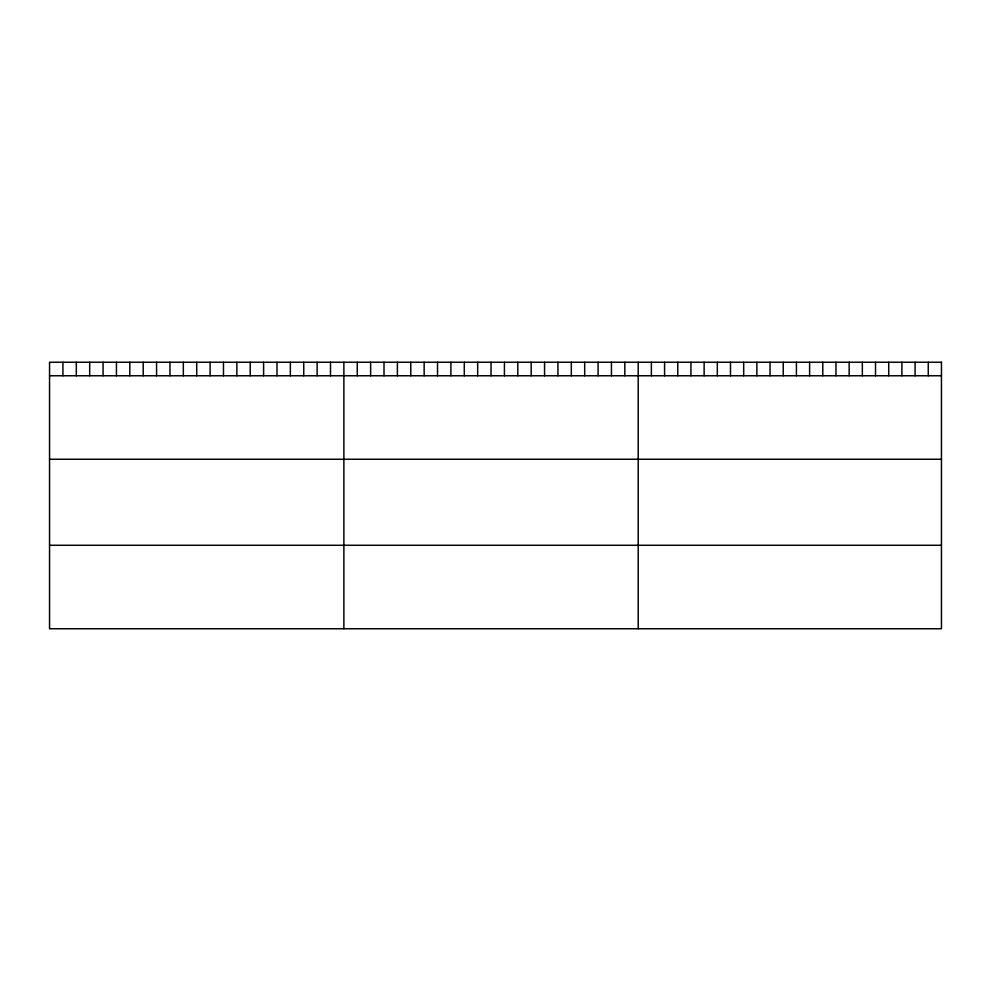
<?xml version="1.0" encoding="UTF-8"?>
<svg xmlns="http://www.w3.org/2000/svg" width="991" height="991" viewBox="0 0 991 991"><rect width="100%" height="100%" fill="white"/><g stroke="black" fill="none" stroke-linecap="round" stroke-linejoin="round"><path stroke-width="1.49" d="M49.55 375.762L941.45 375.762M49.55 459.254L941.45 459.254M49.55 545.273L941.45 545.273M928.27 362.248L928.27 375.762M915.077 362.248L915.077 375.762M901.897 362.248L901.897 375.762M888.716 362.248L888.716 375.762M875.524 362.248L875.524 375.762M862.343 362.248L862.343 375.762M849.163 362.248L849.163 375.762M835.97 362.248L835.97 375.762M822.79 362.248L822.79 375.762M809.61 362.248L809.61 375.762M796.417 362.248L796.417 375.762M783.237 362.248L783.237 375.762M770.044 362.248L770.044 375.762M756.864 362.248L756.864 375.762M743.684 362.248L743.684 375.762M730.491 362.248L730.491 375.762M717.311 362.248L717.311 375.762M704.13 362.248L704.13 375.762M690.938 362.248L690.938 375.762M677.757 362.248L677.757 375.762M664.577 362.248L664.577 375.762M651.384 362.248L651.384 375.762M638.204 362.248L638.204 628.752M624.826 362.248L624.826 375.762M611.447 362.248L611.447 375.762M598.068 362.248L598.068 375.762M584.69 362.248L584.69 375.762M571.312 362.248L571.312 375.762M557.933 362.248L557.933 375.762M544.555 362.248L544.555 375.762M531.176 362.248L531.176 375.762M517.798 362.248L517.798 375.762M504.419 362.248L504.419 375.762M491.04 362.248L491.04 375.762M477.662 362.248L477.662 375.762M464.284 362.248L464.284 375.762M450.905 362.248L450.905 375.762M437.526 362.248L437.526 375.762M424.148 362.248L424.148 375.762M410.77 362.248L410.77 375.762M397.391 362.248L397.391 375.762M384.012 362.248L384.012 375.762M370.634 362.248L370.634 375.762M357.255 362.248L357.255 375.762M343.877 362.248L343.877 628.752M330.499 362.248L330.499 375.762M317.12 362.248L317.12 375.762M303.741 362.248L303.741 375.762M290.363 362.248L290.363 375.762M276.984 362.248L276.984 375.762M263.606 362.248L263.606 375.762M250.227 362.248L250.227 375.762M236.849 362.248L236.849 375.762M223.471 362.248L223.471 375.762M210.092 362.248L210.092 375.762M196.714 362.248L196.714 375.762M183.335 362.248L183.335 375.762M169.956 362.248L169.956 375.762M156.578 362.248L156.578 375.762M143.2 362.248L143.2 375.762M129.821 362.248L129.821 375.762M116.442 362.248L116.442 375.762M103.064 362.248L103.064 375.762M89.686 362.248L89.686 375.762M76.307 362.248L76.307 375.762M62.928 362.248L62.928 375.762M941.45 362.248L49.55 362.248L49.55 628.752L941.45 628.752L941.45 362.248"/></g></svg>
